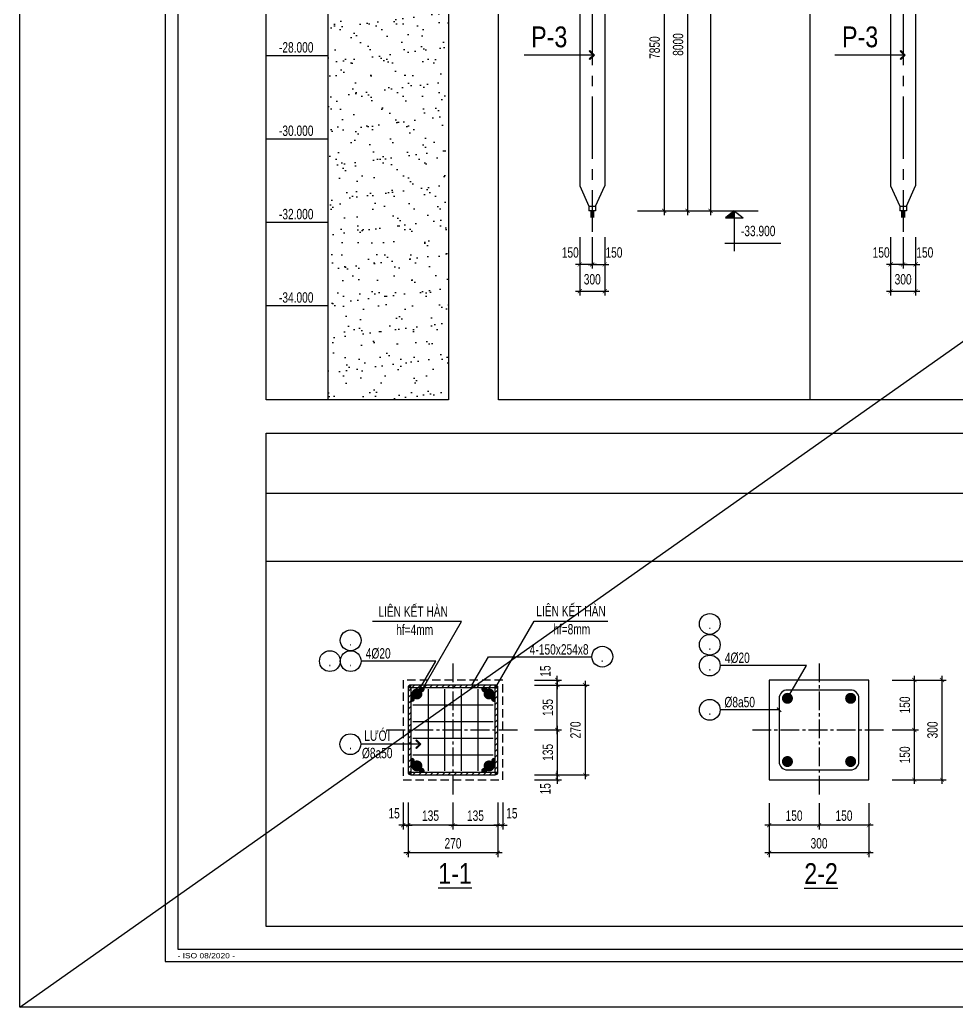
# Model space of a CAD drawing. Extents: x -24357 to 91799, y -17201 to -2351.
# Drawn here: x 24774 to 30408, y -17201 to -11265 of the extents above; entities that cross this region are included whole.
import ezdxf
from ezdxf.enums import TextEntityAlignment as Align

# ---------------------------------------------------------------- set-up
doc = ezdxf.new("R2010")
doc.units = 0
doc.header["$LTSCALE"] = 500
doc.header["$MEASUREMENT"] = 0
doc.header["$PDMODE"] = 3
doc.linetypes.add('CENTER2', pattern=[1.125, 0.75, -0.125, 0.125, -0.125])
doc.linetypes.add('HIDDEN', pattern=[0.375, 0.25, -0.125])
doc.layers.get('0').update_dxf_attribs({"linetype": 'CONTINUOUS'})
doc.layers.get('DEFPOINTS').update_dxf_attribs({"linetype": 'CONTINUOUS'})
for name, color, linetype in [('CDC -TEXT KHUNG', 7, 'CONTINUOUS'), ('CDC-KHUNGTEN', 7, 'CONTINUOUS'), ('CDC.01.AXIS', 160, 'CENTER2'), ('CDC.02.DIM', 1, 'CONTINUOUS'), ('CDC.03.BORDER', 3, 'CONTINUOUS'), ('CDC.04.HIDDEN', 8, 'HIDDEN'), ('CDC.05.STEEL', 4, 'CONTINUOUS'), ('CDC.06.TEXT', 2, 'CONTINUOUS'), ('CDC.10.HATCH', 251, 'CONTINUOUS'), ('CDC.11.NOTE', 8, 'CONTINUOUS')]:
    doc.layers.add(name, color=color, linetype=linetype)
doc.layers.add('KCS_Plotter', color=11, linetype='CONTINUOUS', plot=False)
doc.styles.add('ARIAL', font='arial.ttf', dxfattribs={"width": 0.7})
doc.styles.add('KT CDC', font='arial.ttf', dxfattribs={"width": 0.85, "height": 200})
doc.dimstyles.new('DIM100-25', dxfattribs={"dimscale": 25, "dimtxt": 2.5, "dimasz": 1, "dimexe": 1, "dimexo": 0, "dimgap": 1, "dimtad": 1, "dimdec": 0, "dimlfac": 4, "dimzin": 0, "dimdsep": 46, "dimtxsty": 'ARIAL', "dimblk": 'ARCHTICK', "dimcen": 0, "dimdle": 1, "dimclrd": 1, "dimclre": 1, "dimclrt": 2, "dimadec": 0, "dimazin": 0, "dimtfac": 1, "dimtdec": 0, "dimtix": 1, "dimtmove": 2, "dimatfit": 3, "dimldrblk": 'ARCHTICK', "dimfxl": 1, "dimtolj": 1, "dimtzin": 0, "dimarcsym": 0})
doc.dimstyles.new('DIM100-50', dxfattribs={"dimscale": 25, "dimtxt": 2.5, "dimasz": 1, "dimexe": 1, "dimexo": 0, "dimgap": 1, "dimtad": 1, "dimdec": 0, "dimlfac": 2, "dimzin": 0, "dimdsep": 46, "dimtxsty": 'ARIAL', "dimblk": 'ARCHTICK', "dimblk1": 'ARCHTICK', "dimblk2": 'D', "dimcen": 0, "dimdle": 1, "dimclrd": 1, "dimclre": 1, "dimclrt": 2, "dimadec": 0, "dimazin": 0, "dimtfac": 1, "dimtdec": 0, "dimtix": 1, "dimtmove": 2, "dimatfit": 3, "dimldrblk": 'ARCHTICK', "dimfxl": 1, "dimtolj": 1, "dimtzin": 0, "dimarcsym": 0})
doc.dimstyles.new('DIM25X0.5', dxfattribs={"dimscale": 25, "dimtxt": 2.5, "dimasz": 1, "dimexe": 1, "dimexo": 0, "dimgap": 1, "dimtad": 1, "dimdec": 0, "dimlfac": 0.5, "dimzin": 0, "dimdsep": 46, "dimtxsty": 'ARIAL', "dimblk": 'ARCHTICK', "dimcen": 0, "dimdle": 1, "dimclrd": 1, "dimclre": 1, "dimclrt": 2, "dimadec": 0, "dimazin": 0, "dimtfac": 1, "dimtdec": 0, "dimtix": 1, "dimtmove": 2, "dimatfit": 3, "dimldrblk": 'ARCHTICK', "dimfxl": 1, "dimtolj": 1, "dimtzin": 0, "dimarcsym": 0})
pattern_1 = [(45, (-235298.413, -278947.005), (-17.6776695, 17.6776695), [])]

# ---------------------------------------------------------------- blocks, each defined once
blk = doc.blocks.new('_ArchTick')
at = {"color": 0, "linetype": 'ByBlock', "const_width": 0.15}
blk.add_lwpolyline([(-0.5, -0.5), (0.5, 0.5)], dxfattribs=at)
blk = doc.blocks.new('*D276')
at = {"layer": 'CDC.02.DIM', "color": 1, "lineweight": -2, "transparency": 16777216}
for p, q in [((28925.7, -4389.2), (28925.7, -12439.2)), ((28486, -4414.2), (28950.7, -4414.2)), ((28486, -12414.2), (28950.7, -12414.2))]:
    blk.add_line(p, q, dxfattribs=at)
at = {"layer": 'DEFPOINTS', "color": 0, "transparency": 16777216}
for p in [(28486, -4414.2), (28486, -12414.2), (28925.7, -12414.2)]:
    blk.add_point(p, dxfattribs=at)
at = {"layer": 'CDC.02.DIM', "color": 1, "lineweight": -2, "transparency": 16777216, "xscale": 25, "yscale": 25, "zscale": 25}
for p, rotation in [((28925.7, -4414.2), 90), ((28925.7, -12414.2), 270)]:
    blk.add_blockref('_ArchTick', p, dxfattribs=dict(at, rotation=rotation))
at = {"layer": 'CDC.02.DIM', "color": 2, "transparency": 16777216, "insert": (28868.7, -8414.2), "char_height": 62.5, "attachment_point": 5, "rotation": 90, "style": 'ARIAL'}
blk.add_mtext('\\A1;32000', dxfattribs=at)
blk = doc.blocks.new('*D277')
at = {"layer": 'CDC.02.DIM', "color": 1, "lineweight": -2, "transparency": 16777216}
for p, q in [((28139.4, -12572.8), (28139.4, -12761.1)), ((28214.4, -12572.8), (28214.4, -12761.1)), ((28239.4, -12736.1), (28114.4, -12736.1))]:
    blk.add_line(p, q, dxfattribs=at)
at = {"layer": 'DEFPOINTS', "color": 0, "transparency": 16777216}
for p in [(28139.4, -12572.8), (28214.4, -12572.8), (28139.4, -12736.1)]:
    blk.add_point(p, dxfattribs=at)
at = {"layer": 'CDC.02.DIM', "color": 1, "lineweight": -2, "transparency": 16777216, "xscale": 25, "yscale": 25, "zscale": 25, "rotation": 180}
blk.add_blockref('_ArchTick', (28139.4, -12736.1), dxfattribs=at)
at = {"layer": 'CDC.02.DIM', "color": 1, "lineweight": -2, "transparency": 16777216, "xscale": 25, "yscale": 25, "zscale": 25}
blk.add_blockref('_ArchTick', (28214.4, -12736.1), dxfattribs=at)
at = {"layer": 'CDC.02.DIM', "color": 2, "transparency": 16777216, "insert": (28082.3, -12664.6), "char_height": 62.5, "attachment_point": 5, "style": 'ARIAL'}
blk.add_mtext('\\A1;150', dxfattribs=at)
blk = doc.blocks.new('D')
at = {"layer": 'CDC.02.DIM'}
for p, q in [((-50, -50), (50, 50)), ((-86.75, 0), (86.75, 0))]:
    blk.add_line(p, q, dxfattribs=at)
blk = doc.blocks.new('*D278')
at = {"layer": 'CDC.02.DIM', "color": 1, "lineweight": -2, "transparency": 16777216}
for p, q in [((28214.4, -12572.8), (28214.4, -12761.1)), ((28289.4, -12572.8), (28289.4, -12761.1)), ((28189.4, -12736.1), (28314.4, -12736.1))]:
    blk.add_line(p, q, dxfattribs=at)
at = {"layer": 'DEFPOINTS', "color": 0, "transparency": 16777216}
for p in [(28214.4, -12572.8), (28289.4, -12572.8), (28289.4, -12736.1)]:
    blk.add_point(p, dxfattribs=at)
at = {"layer": 'CDC.02.DIM', "color": 1, "lineweight": -2, "transparency": 16777216, "xscale": 25, "yscale": 25, "zscale": 25, "rotation": 180}
blk.add_blockref('_ArchTick', (28214.4, -12736.1), dxfattribs=at)
at = {"layer": 'CDC.02.DIM', "color": 1, "lineweight": -2, "transparency": 16777216, "xscale": 25, "yscale": 25, "zscale": 25}
blk.add_blockref('_ArchTick', (28289.4, -12736.1), dxfattribs=at)
at = {"layer": 'CDC.02.DIM', "color": 2, "transparency": 16777216, "insert": (28344.8, -12664.6), "char_height": 62.5, "attachment_point": 5, "style": 'ARIAL'}
blk.add_mtext('\\A1;150', dxfattribs=at)
blk = doc.blocks.new('*D293')
at = {"layer": 'CDC.02.DIM', "color": 1, "lineweight": -2, "transparency": 16777216}
for p, q in [((28646.7, -10426.7), (28646.7, -12439.2)), ((28486, -10451.7), (28671.7, -10451.7)), ((28486, -12414.2), (28671.7, -12414.2))]:
    blk.add_line(p, q, dxfattribs=at)
at = {"layer": 'DEFPOINTS', "color": 0, "transparency": 16777216}
for p in [(28486, -10451.7), (28486, -12414.2), (28646.7, -12414.2)]:
    blk.add_point(p, dxfattribs=at)
at = {"layer": 'CDC.02.DIM', "color": 1, "lineweight": -2, "transparency": 16777216, "xscale": 25, "yscale": 25, "zscale": 25}
for p, rotation in [((28646.7, -10451.7), 90), ((28646.7, -12414.2), 270)]:
    blk.add_blockref('_ArchTick', p, dxfattribs=dict(at, rotation=rotation))
at = {"layer": 'CDC.02.DIM', "color": 2, "transparency": 16777216, "insert": (28589.8, -11433), "char_height": 62.5, "attachment_point": 5, "rotation": 90, "style": 'ARIAL'}
blk.add_mtext('\\A1;7850', dxfattribs=at)
blk = doc.blocks.new('*D295')
at = {"layer": 'CDC.02.DIM', "color": 1, "lineweight": -2, "transparency": 16777216}
for p, q in [((28486, -10414.2), (28812.5, -10414.2)), ((28787.5, -10389.2), (28787.5, -12439.2)), ((28486, -12414.2), (28812.5, -12414.2))]:
    blk.add_line(p, q, dxfattribs=at)
at = {"layer": 'DEFPOINTS', "color": 0, "transparency": 16777216}
for p in [(28486, -10414.2), (28486, -12414.2), (28787.5, -12414.2)]:
    blk.add_point(p, dxfattribs=at)
at = {"layer": 'CDC.02.DIM', "color": 1, "lineweight": -2, "transparency": 16777216, "xscale": 25, "yscale": 25, "zscale": 25}
for p, rotation in [((28787.5, -10414.2), 90), ((28787.5, -12414.2), 270)]:
    blk.add_blockref('_ArchTick', p, dxfattribs=dict(at, rotation=rotation))
at = {"layer": 'CDC.02.DIM', "color": 2, "transparency": 16777216, "insert": (28730.6, -11414.2), "char_height": 62.5, "attachment_point": 5, "rotation": 90, "style": 'ARIAL'}
blk.add_mtext('\\A1;8000', dxfattribs=at)
blk = doc.blocks.new('*D303')
at = {"layer": 'CDC.02.DIM', "color": 1, "lineweight": -2, "transparency": 16777216}
for p, q in [((28139.4, -12572.8), (28139.4, -12922.3)), ((28289.4, -12572.8), (28289.4, -12922.3)), ((28114.4, -12897.3), (28314.4, -12897.3))]:
    blk.add_line(p, q, dxfattribs=at)
at = {"layer": 'DEFPOINTS', "color": 0, "transparency": 16777216}
for p in [(28139.4, -12572.8), (28289.4, -12572.8), (28289.4, -12897.3)]:
    blk.add_point(p, dxfattribs=at)
at = {"layer": 'CDC.02.DIM', "color": 1, "lineweight": -2, "transparency": 16777216, "xscale": 25, "yscale": 25, "zscale": 25, "rotation": 180}
blk.add_blockref('_ArchTick', (28139.4, -12897.3), dxfattribs=at)
at = {"layer": 'CDC.02.DIM', "color": 1, "lineweight": -2, "transparency": 16777216, "xscale": 25, "yscale": 25, "zscale": 25}
blk.add_blockref('_ArchTick', (28289.4, -12897.3), dxfattribs=at)
at = {"layer": 'CDC.02.DIM', "color": 2, "transparency": 16777216, "insert": (28214.4, -12825.8), "char_height": 62.5, "attachment_point": 5, "style": 'ARIAL'}
blk.add_mtext('\\A1;300', dxfattribs=at)
blk = doc.blocks.new('*D304')
at = {"layer": 'CDC.02.DIM', "color": 1, "lineweight": -2, "transparency": 16777216}
for p, q in [((30007.7, -12572.8), (30007.7, -12761.1)), ((30082.7, -12572.8), (30082.7, -12761.1)), ((30107.7, -12736.1), (29982.7, -12736.1))]:
    blk.add_line(p, q, dxfattribs=at)
at = {"layer": 'DEFPOINTS', "color": 0, "transparency": 16777216}
for p in [(30007.7, -12572.8), (30082.7, -12572.8), (30007.7, -12736.1)]:
    blk.add_point(p, dxfattribs=at)
at = {"layer": 'CDC.02.DIM', "color": 1, "lineweight": -2, "transparency": 16777216, "xscale": 25, "yscale": 25, "zscale": 25, "rotation": 180}
blk.add_blockref('_ArchTick', (30007.7, -12736.1), dxfattribs=at)
at = {"layer": 'CDC.02.DIM', "color": 1, "lineweight": -2, "transparency": 16777216, "xscale": 25, "yscale": 25, "zscale": 25}
blk.add_blockref('_ArchTick', (30082.7, -12736.1), dxfattribs=at)
at = {"layer": 'CDC.02.DIM', "color": 2, "transparency": 16777216, "insert": (29950.6, -12664.6), "char_height": 62.5, "attachment_point": 5, "style": 'ARIAL'}
blk.add_mtext('\\A1;150', dxfattribs=at)
blk = doc.blocks.new('*D305')
at = {"layer": 'CDC.02.DIM', "color": 1, "lineweight": -2, "transparency": 16777216}
for p, q in [((30082.7, -12572.8), (30082.7, -12761.1)), ((30157.7, -12572.8), (30157.7, -12761.1)), ((30057.7, -12736.1), (30182.7, -12736.1))]:
    blk.add_line(p, q, dxfattribs=at)
at = {"layer": 'DEFPOINTS', "color": 0, "transparency": 16777216}
for p in [(30082.7, -12572.8), (30157.7, -12572.8), (30157.7, -12736.1)]:
    blk.add_point(p, dxfattribs=at)
at = {"layer": 'CDC.02.DIM', "color": 1, "lineweight": -2, "transparency": 16777216, "xscale": 25, "yscale": 25, "zscale": 25, "rotation": 180}
blk.add_blockref('_ArchTick', (30082.7, -12736.1), dxfattribs=at)
at = {"layer": 'CDC.02.DIM', "color": 1, "lineweight": -2, "transparency": 16777216, "xscale": 25, "yscale": 25, "zscale": 25}
blk.add_blockref('_ArchTick', (30157.7, -12736.1), dxfattribs=at)
at = {"layer": 'CDC.02.DIM', "color": 2, "transparency": 16777216, "insert": (30213.1, -12664.6), "char_height": 62.5, "attachment_point": 5, "style": 'ARIAL'}
blk.add_mtext('\\A1;150', dxfattribs=at)
blk = doc.blocks.new('*D306')
at = {"layer": 'CDC.02.DIM', "color": 1, "lineweight": -2, "transparency": 16777216}
for p, q in [((30007.7, -12572.8), (30007.7, -12922.3)), ((30157.7, -12572.8), (30157.7, -12922.3)), ((29982.7, -12897.3), (30182.7, -12897.3))]:
    blk.add_line(p, q, dxfattribs=at)
at = {"layer": 'DEFPOINTS', "color": 0, "transparency": 16777216}
for p in [(30007.7, -12572.8), (30157.7, -12572.8), (30157.7, -12897.3)]:
    blk.add_point(p, dxfattribs=at)
at = {"layer": 'CDC.02.DIM', "color": 1, "lineweight": -2, "transparency": 16777216, "xscale": 25, "yscale": 25, "zscale": 25, "rotation": 180}
blk.add_blockref('_ArchTick', (30007.7, -12897.3), dxfattribs=at)
at = {"layer": 'CDC.02.DIM', "color": 1, "lineweight": -2, "transparency": 16777216, "xscale": 25, "yscale": 25, "zscale": 25}
blk.add_blockref('_ArchTick', (30157.7, -12897.3), dxfattribs=at)
at = {"layer": 'CDC.02.DIM', "color": 2, "transparency": 16777216, "insert": (30082.7, -12825.8), "char_height": 62.5, "attachment_point": 5, "style": 'ARIAL'}
blk.add_mtext('\\A1;300', dxfattribs=at)
blk = doc.blocks.new('KHUNG A1')
at = {"layer": 'CDC-KHUNGTEN'}
blk.add_lwpolyline([(10366.22, 712.17), (10366.22, 1278.17), (9655.22, 1278.17), (9655.22, 712.17)], close=True, dxfattribs=at)
at = {"layer": 'CDC.10.HATCH', "color": 8}
blk.add_lwpolyline([(9652.22, 709.17), (10447.22, 709.17), (10447.22, 1281.17), (9652.22, 1281.17)], close=True, dxfattribs=at)
at = {"layer": 'DEFPOINTS', "color": 1}
blk.add_lwpolyline([(9617.22, 698.17), (9617.22, 1292.17), (10458.22, 1292.17), (10458.22, 698.17), (9617.22, 698.17)], close=True, dxfattribs=at)
at = {"layer": 'CDC -TEXT KHUNG', "color": 6, "style": 'KT CDC', "width": 1.15}
blk.add_text('- ISO 08/2020 -', height=1.2569, dxfattribs=at).set_placement((9655.16, 709.94))
blk = doc.blocks.new('*D489')
at = {"layer": 'CDC.02.DIM', "color": 1, "lineweight": -2, "transparency": 16777216}
for p, q in [((27107.4, -15969.9), (27107.4, -16132.1)), ((27377.4, -15969.9), (27377.4, -16132.1)), ((27402.4, -16107.1), (27082.4, -16107.1))]:
    blk.add_line(p, q, dxfattribs=at)
at = {"layer": 'DEFPOINTS', "color": 0, "transparency": 16777216}
for p in [(27107.4, -15969.9), (27377.4, -15969.9), (27107.4, -16107.1)]:
    blk.add_point(p, dxfattribs=at)
at = {"layer": 'CDC.02.DIM', "color": 1, "lineweight": -2, "transparency": 16777216, "xscale": 25, "yscale": 25, "zscale": 25, "rotation": 180}
blk.add_blockref('_ArchTick', (27107.4, -16107.1), dxfattribs=at)
at = {"layer": 'CDC.02.DIM', "color": 1, "lineweight": -2, "transparency": 16777216, "xscale": 25, "yscale": 25, "zscale": 25}
blk.add_blockref('_ArchTick', (27377.4, -16107.1), dxfattribs=at)
at = {"layer": 'CDC.02.DIM', "color": 2, "transparency": 16777216, "insert": (27242.4, -16050.1), "char_height": 62.5, "attachment_point": 5, "style": 'ARIAL'}
blk.add_mtext('\\A1;135', dxfattribs=at)
blk = doc.blocks.new('*D490')
at = {"layer": 'CDC.02.DIM', "color": 1, "lineweight": -2, "transparency": 16777216}
for p, q in [((27107.4, -15969.9), (27107.4, -16298.3)), ((27647.4, -15969.9), (27647.4, -16298.3)), ((27672.4, -16273.3), (27082.4, -16273.3))]:
    blk.add_line(p, q, dxfattribs=at)
at = {"layer": 'DEFPOINTS', "color": 0, "transparency": 16777216}
for p in [(27107.4, -15969.9), (27647.4, -15969.9), (27107.4, -16273.3)]:
    blk.add_point(p, dxfattribs=at)
at = {"layer": 'CDC.02.DIM', "color": 1, "lineweight": -2, "transparency": 16777216, "xscale": 25, "yscale": 25, "zscale": 25, "rotation": 180}
blk.add_blockref('_ArchTick', (27107.4, -16273.3), dxfattribs=at)
at = {"layer": 'CDC.02.DIM', "color": 1, "lineweight": -2, "transparency": 16777216, "xscale": 25, "yscale": 25, "zscale": 25}
blk.add_blockref('_ArchTick', (27647.4, -16273.3), dxfattribs=at)
at = {"layer": 'CDC.02.DIM', "color": 2, "transparency": 16777216, "insert": (27377.4, -16216.4), "char_height": 62.5, "attachment_point": 5, "style": 'ARIAL'}
blk.add_mtext('\\A1;270', dxfattribs=at)
blk = doc.blocks.new('*D491')
at = {"layer": 'CDC.02.DIM', "color": 1, "lineweight": -2, "transparency": 16777216}
for p, q in [((27077.4, -15969.9), (27077.4, -16132.1)), ((27107.4, -15969.9), (27107.4, -16132.1)), ((27077.4, -16107.1), (27052.4, -16107.1)), ((27077.4, -16107.1), (27107.4, -16107.1)), ((27107.4, -16107.1), (27132.4, -16107.1))]:
    blk.add_line(p, q, dxfattribs=at)
at = {"layer": 'DEFPOINTS', "color": 0, "transparency": 16777216}
for p in [(27077.4, -15969.9), (27107.4, -15969.9), (27107.4, -16107.1)]:
    blk.add_point(p, dxfattribs=at)
at = {"layer": 'CDC.02.DIM', "color": 1, "lineweight": -2, "transparency": 16777216, "xscale": 25, "yscale": 25, "zscale": 25}
blk.add_blockref('_ArchTick', (27077.4, -16107.1), dxfattribs=at)
at = {"layer": 'CDC.02.DIM', "color": 1, "lineweight": -2, "transparency": 16777216, "xscale": 25, "yscale": 25, "zscale": 25, "rotation": 180}
blk.add_blockref('_ArchTick', (27107.4, -16107.1), dxfattribs=at)
at = {"layer": 'CDC.02.DIM', "color": 2, "transparency": 16777216, "insert": (27023.5, -16035.6), "char_height": 62.5, "attachment_point": 5, "style": 'ARIAL'}
blk.add_mtext('\\A1;15', dxfattribs=at)
blk = doc.blocks.new('*D492')
at = {"layer": 'CDC.02.DIM', "color": 1, "lineweight": -2, "transparency": 16777216}
for p, q in [((27377.4, -15969.9), (27377.4, -16132.1)), ((27647.4, -15969.9), (27647.4, -16132.1)), ((27352.4, -16107.1), (27672.4, -16107.1))]:
    blk.add_line(p, q, dxfattribs=at)
at = {"layer": 'DEFPOINTS', "color": 0, "transparency": 16777216}
for p in [(27377.4, -15969.9), (27647.4, -15969.9), (27647.4, -16107.1)]:
    blk.add_point(p, dxfattribs=at)
at = {"layer": 'CDC.02.DIM', "color": 1, "lineweight": -2, "transparency": 16777216, "xscale": 25, "yscale": 25, "zscale": 25, "rotation": 180}
blk.add_blockref('_ArchTick', (27377.4, -16107.1), dxfattribs=at)
at = {"layer": 'CDC.02.DIM', "color": 1, "lineweight": -2, "transparency": 16777216, "xscale": 25, "yscale": 25, "zscale": 25}
blk.add_blockref('_ArchTick', (27647.4, -16107.1), dxfattribs=at)
at = {"layer": 'CDC.02.DIM', "color": 2, "transparency": 16777216, "insert": (27512.4, -16050.1), "char_height": 62.5, "attachment_point": 5, "style": 'ARIAL'}
blk.add_mtext('\\A1;135', dxfattribs=at)
blk = doc.blocks.new('*D493')
at = {"layer": 'CDC.02.DIM', "color": 1, "lineweight": -2, "transparency": 16777216}
for p, q in [((27647.4, -15969.9), (27647.4, -16132.1)), ((27677.4, -15969.9), (27677.4, -16132.1)), ((27647.4, -16107.1), (27622.4, -16107.1)), ((27677.4, -16107.1), (27647.4, -16107.1)), ((27677.4, -16107.1), (27702.4, -16107.1))]:
    blk.add_line(p, q, dxfattribs=at)
at = {"layer": 'DEFPOINTS', "color": 0, "transparency": 16777216}
for p in [(27647.4, -15969.9), (27677.4, -15969.9), (27647.4, -16107.1)]:
    blk.add_point(p, dxfattribs=at)
at = {"layer": 'CDC.02.DIM', "color": 1, "lineweight": -2, "transparency": 16777216, "xscale": 25, "yscale": 25, "zscale": 25}
blk.add_blockref('_ArchTick', (27647.4, -16107.1), dxfattribs=at)
at = {"layer": 'CDC.02.DIM', "color": 1, "lineweight": -2, "transparency": 16777216, "xscale": 25, "yscale": 25, "zscale": 25, "rotation": 180}
blk.add_blockref('_ArchTick', (27677.4, -16107.1), dxfattribs=at)
at = {"layer": 'CDC.02.DIM', "color": 2, "transparency": 16777216, "insert": (27731.2, -16035.6), "char_height": 62.5, "attachment_point": 5, "style": 'ARIAL'}
blk.add_mtext('\\A1;15', dxfattribs=at)
blk = doc.blocks.new('*D494')
at = {"layer": 'CDC.02.DIM', "color": 1, "lineweight": -2, "transparency": 16777216}
for p, q in [((27867.4, -15534.4), (28029.5, -15534.4)), ((28004.5, -15509.4), (28004.5, -15829.4)), ((27867.4, -15804.4), (28029.5, -15804.4))]:
    blk.add_line(p, q, dxfattribs=at)
at = {"layer": 'DEFPOINTS', "color": 0, "transparency": 16777216}
for p in [(27867.4, -15534.4), (27867.4, -15804.4), (28004.5, -15804.4)]:
    blk.add_point(p, dxfattribs=at)
at = {"layer": 'CDC.02.DIM', "color": 1, "lineweight": -2, "transparency": 16777216, "xscale": 25, "yscale": 25, "zscale": 25}
for p, rotation in [((28004.5, -15534.4), 90), ((28004.5, -15804.4), 270)]:
    blk.add_blockref('_ArchTick', p, dxfattribs=dict(at, rotation=rotation))
at = {"layer": 'CDC.02.DIM', "color": 2, "transparency": 16777216, "insert": (27947.6, -15669.4), "char_height": 62.5, "attachment_point": 5, "rotation": 90, "style": 'ARIAL'}
blk.add_mtext('\\A1;135', dxfattribs=at)
blk = doc.blocks.new('*D495')
at = {"layer": 'CDC.02.DIM', "color": 1, "lineweight": -2, "transparency": 16777216}
for p, q in [((28170.8, -15239.4), (28170.8, -15829.4)), ((27867.4, -15264.4), (28195.8, -15264.4)), ((27867.4, -15804.4), (28195.8, -15804.4))]:
    blk.add_line(p, q, dxfattribs=at)
at = {"layer": 'DEFPOINTS', "color": 0, "transparency": 16777216}
for p in [(27867.4, -15264.4), (27867.4, -15804.4), (28170.8, -15804.4)]:
    blk.add_point(p, dxfattribs=at)
at = {"layer": 'CDC.02.DIM', "color": 1, "lineweight": -2, "transparency": 16777216, "xscale": 25, "yscale": 25, "zscale": 25}
for p, rotation in [((28170.8, -15264.4), 90), ((28170.8, -15804.4), 270)]:
    blk.add_blockref('_ArchTick', p, dxfattribs=dict(at, rotation=rotation))
at = {"layer": 'CDC.02.DIM', "color": 2, "transparency": 16777216, "insert": (28113.9, -15534.4), "char_height": 62.5, "attachment_point": 5, "rotation": 90, "style": 'ARIAL'}
blk.add_mtext('\\A1;270', dxfattribs=at)
blk = doc.blocks.new('*D496')
at = {"layer": 'CDC.02.DIM', "color": 1, "lineweight": -2, "transparency": 16777216}
for p, q in [((28004.5, -15804.4), (28004.5, -15779.4)), ((27867.4, -15804.4), (28029.5, -15804.4)), ((27867.4, -15834.4), (28029.5, -15834.4)), ((28004.5, -15834.4), (28004.5, -15804.4)), ((28004.5, -15834.4), (28004.5, -15859.4))]:
    blk.add_line(p, q, dxfattribs=at)
at = {"layer": 'DEFPOINTS', "color": 0, "transparency": 16777216}
for p in [(27867.4, -15804.4), (27867.4, -15834.4), (28004.5, -15804.4)]:
    blk.add_point(p, dxfattribs=at)
at = {"layer": 'CDC.02.DIM', "color": 1, "lineweight": -2, "transparency": 16777216, "xscale": 25, "yscale": 25, "zscale": 25}
for p, rotation in [((28004.5, -15804.4), 270), ((28004.5, -15834.4), 90)]:
    blk.add_blockref('_ArchTick', p, dxfattribs=dict(at, rotation=rotation))
at = {"layer": 'CDC.02.DIM', "color": 2, "transparency": 16777216, "insert": (27933, -15888.3), "char_height": 62.5, "attachment_point": 5, "rotation": 90, "style": 'ARIAL'}
blk.add_mtext('\\A1;15', dxfattribs=at)
blk = doc.blocks.new('*D497')
at = {"layer": 'CDC.02.DIM', "color": 1, "lineweight": -2, "transparency": 16777216}
for p, q in [((28004.5, -15559.4), (28004.5, -15239.4)), ((27867.4, -15264.4), (28029.5, -15264.4)), ((27867.4, -15534.4), (28029.5, -15534.4))]:
    blk.add_line(p, q, dxfattribs=at)
at = {"layer": 'DEFPOINTS', "color": 0, "transparency": 16777216}
for p in [(27867.4, -15264.4), (28004.5, -15264.4), (27867.4, -15534.4)]:
    blk.add_point(p, dxfattribs=at)
at = {"layer": 'CDC.02.DIM', "color": 1, "lineweight": -2, "transparency": 16777216, "xscale": 25, "yscale": 25, "zscale": 25}
for p, rotation in [((28004.5, -15264.4), 90), ((28004.5, -15534.4), 270)]:
    blk.add_blockref('_ArchTick', p, dxfattribs=dict(at, rotation=rotation))
at = {"layer": 'CDC.02.DIM', "color": 2, "transparency": 16777216, "insert": (27947.6, -15399.4), "char_height": 62.5, "attachment_point": 5, "rotation": 90, "style": 'ARIAL'}
blk.add_mtext('\\A1;135', dxfattribs=at)
blk = doc.blocks.new('*D498')
at = {"layer": 'CDC.02.DIM', "color": 1, "lineweight": -2, "transparency": 16777216}
for p, q in [((27867.4, -15234.4), (28029.5, -15234.4)), ((28004.5, -15234.4), (28004.5, -15209.4)), ((28004.5, -15234.4), (28004.5, -15264.4)), ((27867.4, -15264.4), (28029.5, -15264.4)), ((28004.5, -15264.4), (28004.5, -15289.4))]:
    blk.add_line(p, q, dxfattribs=at)
at = {"layer": 'DEFPOINTS', "color": 0, "transparency": 16777216}
for p in [(27867.4, -15234.4), (27867.4, -15264.4), (28004.5, -15264.4)]:
    blk.add_point(p, dxfattribs=at)
at = {"layer": 'CDC.02.DIM', "color": 1, "lineweight": -2, "transparency": 16777216, "xscale": 25, "yscale": 25, "zscale": 25}
for p, rotation in [((28004.5, -15234.4), 270), ((28004.5, -15264.4), 90)]:
    blk.add_blockref('_ArchTick', p, dxfattribs=dict(at, rotation=rotation))
at = {"layer": 'CDC.02.DIM', "color": 2, "transparency": 16777216, "insert": (27933, -15180.6), "char_height": 62.5, "attachment_point": 5, "rotation": 90, "style": 'ARIAL'}
blk.add_mtext('\\A1;15', dxfattribs=at)
blk = doc.blocks.new('*D499')
at = {"layer": 'CDC.02.DIM', "color": 1, "lineweight": -2, "transparency": 16777216}
for p, q in [((29577.4, -15974.4), (29577.4, -16132.1)), ((29877.4, -15974.4), (29877.4, -16132.1)), ((29902.4, -16107.1), (29552.4, -16107.1))]:
    blk.add_line(p, q, dxfattribs=at)
at = {"layer": 'DEFPOINTS', "color": 0, "transparency": 16777216}
for p in [(29577.4, -15974.4), (29877.4, -15974.4), (29577.4, -16107.1)]:
    blk.add_point(p, dxfattribs=at)
at = {"layer": 'CDC.02.DIM', "color": 1, "lineweight": -2, "transparency": 16777216, "xscale": 25, "yscale": 25, "zscale": 25, "rotation": 180}
blk.add_blockref('_ArchTick', (29577.4, -16107.1), dxfattribs=at)
at = {"layer": 'CDC.02.DIM', "color": 1, "lineweight": -2, "transparency": 16777216, "xscale": 25, "yscale": 25, "zscale": 25}
blk.add_blockref('_ArchTick', (29877.4, -16107.1), dxfattribs=at)
at = {"layer": 'CDC.02.DIM', "color": 2, "transparency": 16777216, "insert": (29727.4, -16050.2), "char_height": 62.5, "attachment_point": 5, "style": 'ARIAL'}
blk.add_mtext('\\A1;150', dxfattribs=at)
blk = doc.blocks.new('*D500')
at = {"layer": 'CDC.02.DIM', "color": 1, "lineweight": -2, "transparency": 16777216}
for p, q in [((29277.4, -15974.4), (29277.4, -16132.1)), ((29577.4, -15974.4), (29577.4, -16132.1)), ((29602.4, -16107.1), (29252.4, -16107.1))]:
    blk.add_line(p, q, dxfattribs=at)
at = {"layer": 'DEFPOINTS', "color": 0, "transparency": 16777216}
for p in [(29277.4, -15974.4), (29577.4, -15974.4), (29277.4, -16107.1)]:
    blk.add_point(p, dxfattribs=at)
at = {"layer": 'CDC.02.DIM', "color": 1, "lineweight": -2, "transparency": 16777216, "xscale": 25, "yscale": 25, "zscale": 25, "rotation": 180}
blk.add_blockref('_ArchTick', (29277.4, -16107.1), dxfattribs=at)
at = {"layer": 'CDC.02.DIM', "color": 1, "lineweight": -2, "transparency": 16777216, "xscale": 25, "yscale": 25, "zscale": 25}
blk.add_blockref('_ArchTick', (29577.4, -16107.1), dxfattribs=at)
at = {"layer": 'CDC.02.DIM', "color": 2, "transparency": 16777216, "insert": (29427.4, -16050.2), "char_height": 62.5, "attachment_point": 5, "style": 'ARIAL'}
blk.add_mtext('\\A1;150', dxfattribs=at)
blk = doc.blocks.new('*D501')
at = {"layer": 'CDC.02.DIM', "color": 1, "lineweight": -2, "transparency": 16777216}
for p, q in [((29277.4, -15974.4), (29277.4, -16298.3)), ((29877.4, -15974.4), (29877.4, -16298.3)), ((29902.4, -16273.3), (29252.4, -16273.3))]:
    blk.add_line(p, q, dxfattribs=at)
at = {"layer": 'DEFPOINTS', "color": 0, "transparency": 16777216}
for p in [(29277.4, -15974.4), (29877.4, -15974.4), (29277.4, -16273.3)]:
    blk.add_point(p, dxfattribs=at)
at = {"layer": 'CDC.02.DIM', "color": 1, "lineweight": -2, "transparency": 16777216, "xscale": 25, "yscale": 25, "zscale": 25, "rotation": 180}
blk.add_blockref('_ArchTick', (29277.4, -16273.3), dxfattribs=at)
at = {"layer": 'CDC.02.DIM', "color": 1, "lineweight": -2, "transparency": 16777216, "xscale": 25, "yscale": 25, "zscale": 25}
blk.add_blockref('_ArchTick', (29877.4, -16273.3), dxfattribs=at)
at = {"layer": 'CDC.02.DIM', "color": 2, "transparency": 16777216, "insert": (29577.4, -16216.4), "char_height": 62.5, "attachment_point": 5, "style": 'ARIAL'}
blk.add_mtext('\\A1;300', dxfattribs=at)
blk = doc.blocks.new('*D502')
at = {"layer": 'CDC.02.DIM', "color": 1, "lineweight": -2, "transparency": 16777216}
for p, q in [((30017.4, -15234.4), (30175, -15234.4)), ((30150, -15209.4), (30150, -15559.4)), ((30017.4, -15534.4), (30175, -15534.4))]:
    blk.add_line(p, q, dxfattribs=at)
at = {"layer": 'DEFPOINTS', "color": 0, "transparency": 16777216}
for p in [(30017.4, -15234.4), (30017.4, -15534.4), (30150, -15534.4)]:
    blk.add_point(p, dxfattribs=at)
at = {"layer": 'CDC.02.DIM', "color": 1, "lineweight": -2, "transparency": 16777216, "xscale": 25, "yscale": 25, "zscale": 25}
for p, rotation in [((30150, -15234.4), 90), ((30150, -15534.4), 270)]:
    blk.add_blockref('_ArchTick', p, dxfattribs=dict(at, rotation=rotation))
at = {"layer": 'CDC.02.DIM', "color": 2, "transparency": 16777216, "insert": (30093.1, -15384.4), "char_height": 62.5, "attachment_point": 5, "rotation": 90, "style": 'ARIAL'}
blk.add_mtext('\\A1;150', dxfattribs=at)
blk = doc.blocks.new('*D503')
at = {"layer": 'CDC.02.DIM', "color": 1, "lineweight": -2, "transparency": 16777216}
for p, q in [((30017.4, -15534.4), (30175, -15534.4)), ((30150, -15509.4), (30150, -15859.4)), ((30017.4, -15834.4), (30175, -15834.4))]:
    blk.add_line(p, q, dxfattribs=at)
at = {"layer": 'DEFPOINTS', "color": 0, "transparency": 16777216}
for p in [(30017.4, -15534.4), (30017.4, -15834.4), (30150, -15834.4)]:
    blk.add_point(p, dxfattribs=at)
at = {"layer": 'CDC.02.DIM', "color": 1, "lineweight": -2, "transparency": 16777216, "xscale": 25, "yscale": 25, "zscale": 25}
for p, rotation in [((30150, -15534.4), 90), ((30150, -15834.4), 270)]:
    blk.add_blockref('_ArchTick', p, dxfattribs=dict(at, rotation=rotation))
at = {"layer": 'CDC.02.DIM', "color": 2, "transparency": 16777216, "insert": (30093.1, -15684.4), "char_height": 62.5, "attachment_point": 5, "rotation": 90, "style": 'ARIAL'}
blk.add_mtext('\\A1;150', dxfattribs=at)
blk = doc.blocks.new('*D504')
at = {"layer": 'CDC.02.DIM', "color": 1, "lineweight": -2, "transparency": 16777216}
for p, q in [((30017.4, -15234.4), (30341.3, -15234.4)), ((30316.3, -15209.4), (30316.3, -15859.4)), ((30017.4, -15834.4), (30341.3, -15834.4))]:
    blk.add_line(p, q, dxfattribs=at)
at = {"layer": 'DEFPOINTS', "color": 0, "transparency": 16777216}
for p in [(30017.4, -15234.4), (30017.4, -15834.4), (30316.3, -15834.4)]:
    blk.add_point(p, dxfattribs=at)
at = {"layer": 'CDC.02.DIM', "color": 1, "lineweight": -2, "transparency": 16777216, "xscale": 25, "yscale": 25, "zscale": 25}
for p, rotation in [((30316.3, -15234.4), 90), ((30316.3, -15834.4), 270)]:
    blk.add_blockref('_ArchTick', p, dxfattribs=dict(at, rotation=rotation))
at = {"layer": 'CDC.02.DIM', "color": 2, "transparency": 16777216, "insert": (30259.4, -15534.4), "char_height": 62.5, "attachment_point": 5, "rotation": 90, "style": 'ARIAL'}
blk.add_mtext('\\A1;300', dxfattribs=at)

msp = doc.modelspace()

# ---------------------------------------------------------------- hatches: boundary and pattern name
at = {"layer": 'CDC.05.STEEL'}
for points in [[(27123.38, -15264.42, 0.4142136), (27107.38, -15280.42), (27123.38, -15280.42)], [(27202.84, -15280.42), (27178.53, -15280.42, 1.7746674)], [(27552.26, -15280.42), (27576.57, -15280.42, -1.7746674)], [(27631.38, -15264.42, -0.4142136), (27647.38, -15280.42), (27631.38, -15280.42)], [(27123.38, -15359.87), (27123.38, -15335.57, -1.7746674)], [(27631.38, -15359.87), (27631.38, -15335.57, 1.7746674)], [(27123.38, -15708.97), (27123.38, -15733.27, 1.7746674)], [(27631.38, -15708.97), (27631.38, -15733.27, -1.7746674)], [(27123.38, -15804.42, -0.4142136), (27107.38, -15788.42), (27123.38, -15788.42)], [(27202.84, -15788.42), (27178.53, -15788.42, -1.7746674)], [(27551.93, -15788.42), (27576.24, -15788.42, 1.7746674)], [(27631.38, -15804.42, 0.4142136), (27647.38, -15788.42), (27631.38, -15788.42)]]:
    msp.add_hatch(color=256, dxfattribs=at).paths.add_polyline_path(points)
at = {"layer": 'CDC.10.HATCH'}
h = msp.add_hatch(dxfattribs=at)
h.set_pattern_fill('AR-SAND', color=256, scale=80, style=0)
h.set_pattern_definition([(37.5, (-56044.4, -142544.5), (-5.03947, 154.1459), [0, -121.6, 0, -136, 0, -130]), (7.5, (-56044.4, -142544.5), (141.58214, 225.77169), [0, -65.6, 0, -109.6, 0, -42]), (327.5, (-56142.8, -142544.5), (249.13135, 0.45272), [0, -40, 0, -144, 0, -188]), (317.5, (-56142.8, -142544.5), (240.49013, 70.21405), [0, -20, 0, -94.4, 0, -108])])
h.paths.add_polyline_path([(26624.69, -13550.39), (27351.16, -13550.39), (27351.16, -9976.74), (26624.69, -9976.74)])
h.paths.add_polyline_path([(26955.3, -10383.88), (27020.55, -10383.88), (27020.55, -10290.13), (26955.3, -10290.13)], flags=24)
h.paths.add_polyline_path([(26782.53, -10661.25), (27145.77, -10661.25), (27145.77, -10523.06), (26782.53, -10523.06)], flags=24)
h.paths.add_polyline_path([(26732.53, -10541.25), (27192.85, -10541.25), (27192.85, -10403.06), (26732.53, -10403.06)], flags=24)
h = msp.add_hatch(dxfattribs=at)
h.set_pattern_fill('ANSI31', color=256, scale=200, style=0)
h.set_pattern_definition(pattern_1)
h.paths.add_polyline_path([(27123.38, -15280.42), (27107.38, -15280.42), (27107.38, -15534.42), (27123.38, -15534.42)])
h.paths.add_polyline_path([(27123.38, -15534.42), (27107.38, -15534.42), (27107.38, -15734.42), (27107.38, -15788.42), (27123.38, -15788.42)])
h = msp.add_hatch(dxfattribs=at)
h.set_pattern_fill('ANSI31', color=256, scale=200, style=0)
h.set_pattern_definition(pattern_1)
h.paths.add_polyline_path([(27377.38, -15264.42), (27177.38, -15264.42), (27123.38, -15264.42), (27123.38, -15280.42), (27377.38, -15280.42)])
h.paths.add_polyline_path([(27631.38, -15264.42), (27377.38, -15264.42), (27377.38, -15280.42), (27631.38, -15280.42)])
h = msp.add_hatch(dxfattribs=at)
h.set_pattern_fill('ANSI31', color=256, scale=200, style=0)
h.set_pattern_definition(pattern_1)
h.paths.add_polyline_path([(27647.38, -15334.42), (27647.38, -15280.42), (27631.38, -15280.42), (27631.38, -15534.42), (27647.38, -15534.42)])
h.paths.add_polyline_path([(27647.38, -15534.42), (27631.38, -15534.42), (27631.38, -15788.42), (27647.38, -15788.42)])
h = msp.add_hatch(dxfattribs=at)
h.set_pattern_fill('ANSI31', color=256, scale=200, style=0)
h.set_pattern_definition(pattern_1)
h.paths.add_polyline_path([(27377.38, -15788.42), (27123.38, -15788.42), (27123.38, -15804.42), (27377.38, -15804.42)])
h.paths.add_polyline_path([(27631.38, -15788.42), (27377.38, -15788.42), (27377.38, -15804.42), (27577.38, -15804.42), (27631.38, -15804.42)])

# ---------------------------------------------------------------- linework, layer by layer
at = {"layer": 'CDC.01.AXIS'}
for p, q in [((28214.41, -4414.24), (28214.41, -12540.15)), ((30082.71, -4414.24), (30082.71, -12540.15))]:
    msp.add_line(p, q, dxfattribs=at)
at = {"layer": 'CDC.01.AXIS', "ltscale": 0.3}
for p, q in [((27377.38, -15134.42), (27377.38, -15934.42)), ((29577.38, -15134.42), (29577.38, -15934.42)), ((26977.38, -15534.42), (27777.38, -15534.42)), ((29177.38, -15534.42), (29977.38, -15534.42))]:
    msp.add_line(p, q, dxfattribs=at)
at = {"layer": 'CDC.02.DIM'}
for centre, start, end in [((27190.68, -15287.78), 148.801289, 31.198711), ((27564.41, -15287.78), 148.801289, 31.198711), ((27130.74, -15347.72), 238.801289, 121.198711), ((27624.02, -15347.72), 58.801289, 301.198711), ((27130.74, -15721.12), 238.801289, 121.198711), ((27624.02, -15721.12), 58.801289, 301.198711), ((27190.68, -15781.06), 328.801289, 211.198711), ((27564.08, -15781.06), 328.801289, 211.198711)]:
    msp.add_arc(centre, 14.21, start, end, dxfattribs=at)
at = {"layer": 'CDC.03.BORDER'}
for p, q in [((26624.69, -3138.9), (26624.69, -13550.39)), ((29521.8, -3598.9), (29521.8, -13550.39)), ((28139.41, -10451.74), (28139.41, -12264.24)), ((28289.41, -10451.74), (28289.41, -12264.24)), ((30007.71, -10451.74), (30007.71, -12264.24)), ((30157.71, -10451.74), (30157.71, -12264.24)), ((26253.64, -11480.15), (26624.69, -11480.15)), ((26253.64, -11981.29), (26624.69, -11981.29)), ((28139.41, -12264.24), (28194.41, -12385.69)), ((28234.41, -12385.69), (28289.41, -12264.24)), ((30007.71, -12264.24), (30062.71, -12385.69)), ((30102.71, -12385.69), (30157.71, -12264.24)), ((28194.41, -12385.69), (28194.41, -12414.24)), ((28194.41, -12385.69), (28234.41, -12385.69)), ((28234.41, -12385.69), (28234.41, -12414.24)), ((30062.71, -12385.69), (30062.71, -12414.24)), ((30062.71, -12385.69), (30102.71, -12385.69)), ((30102.71, -12385.69), (30102.71, -12414.24)), ((28234.41, -12414.24), (28194.41, -12414.24)), ((30102.71, -12414.24), (30062.71, -12414.24)), ((26253.64, -12482.43), (26624.69, -12482.43)), ((26253.64, -12983.56), (26624.69, -12983.56)), ((27351.16, -13550.39), (26253.64, -13550.39)), ((26253.64, -14110.39), (37611.14, -14110.39)), ((26253.64, -14520.39), (37611.14, -14520.39))]:
    msp.add_line(p, q, dxfattribs=at)
for points in [[(26253.64, -3138.9), (27351.16, -3138.9), (27351.16, -13550.39), (26253.64, -13550.39)], [(27651.16, -3138.9), (31592.45, -3138.9), (31592.45, -13550.39), (27651.16, -13550.39)], [(29277.38, -15834.42), (29877.38, -15834.42), (29877.38, -15234.42), (29277.38, -15234.42)]]:
    msp.add_lwpolyline(points, close=True, dxfattribs=at)
for points in [[(28214.41, -12414.24, 25, 25, 0), (28214.41, -12455.07, 50, 50, 0)], [(30082.71, -12414.24, 25, 25, 0), (30082.71, -12455.07, 50, 50, 0)]]:
    msp.add_lwpolyline(points, format="xyseb", dxfattribs=at)
msp.add_lwpolyline([(37611.14, -16715.75), (26253.64, -16715.75), (26253.64, -13750.39), (37611.14, -13750.39)], dxfattribs=at)
at = {"layer": 'CDC.04.HIDDEN', "ltscale": 0.4}
msp.add_lwpolyline([(27077.38, -15834.42), (27677.38, -15834.42), (27677.38, -15234.42), (27077.38, -15234.42)], close=True, dxfattribs=at)
at = {"layer": 'CDC.05.STEEL', "ltscale": 0.4}
for p, q in [((27123.38, -15280.42), (27107.38, -15280.42)), ((27123.38, -15280.42), (27123.38, -15264.42)), ((27631.38, -15280.42), (27631.38, -15264.42)), ((27631.38, -15280.42), (27647.38, -15280.42)), ((27123.38, -15788.42), (27107.38, -15788.42)), ((27123.38, -15788.42), (27123.38, -15804.42)), ((27631.38, -15788.42), (27631.38, -15804.42)), ((27631.38, -15788.42), (27647.38, -15788.42))]:
    msp.add_line(p, q, dxfattribs=at)
at = {"layer": 'CDC.05.STEEL'}
for p, q in [((27227.38, -15290.09), (27227.38, -15780.17)), ((27327.38, -15290.09), (27327.38, -15780.17)), ((27427.38, -15290.09), (27427.38, -15780.17)), ((27527.38, -15290.09), (27527.38, -15780.17)), ((27136.68, -15384.42), (27618.42, -15384.42)), ((27136.68, -15484.42), (27618.42, -15484.42)), ((27136.68, -15584.42), (27618.42, -15584.42)), ((27136.68, -15684.42), (27618.42, -15684.42))]:
    msp.add_line(p, q, dxfattribs=at)
at = {"layer": 'CDC.05.STEEL', "ltscale": 0.4}
for points in [[(27107.38, -15280.42), (27107.38, -15788.42)], [(27631.38, -15264.42), (27123.38, -15264.42)], [(27647.38, -15788.42), (27647.38, -15280.42)], [(27123.38, -15804.42), (27631.38, -15804.42)]]:
    msp.add_lwpolyline(points, dxfattribs=at)
msp.add_lwpolyline([(27123.38, -15788.42), (27631.38, -15788.42), (27631.38, -15280.42), (27123.38, -15280.42)], close=True, dxfattribs=at)
at = {"layer": 'CDC.05.STEEL', "const_width": 33.08}
for points in [[(27172.39, -15306.28, 1), (27149, -15329.67, 1)], [(27582.38, -15306.28, -1), (27605.76, -15329.67, -1)], [(29399.08, -15332.73, 1), (29375.69, -15356.11, 1)], [(29755.69, -15332.73, -1), (29779.08, -15356.11, -1)], [(27172.39, -15762.55, -1), (27149, -15739.17, -1)], [(27582.38, -15762.55, 1), (27605.76, -15739.17, 1)], [(29399.08, -15736.11, -1), (29375.69, -15712.73, -1)], [(29755.69, -15736.11, 1), (29779.08, -15712.73, 1)]]:
    msp.add_lwpolyline(points, format="xyb", close=True, dxfattribs=at)
at = {"layer": 'CDC.05.STEEL'}
msp.add_lwpolyline([(29387.38, -15774.42), (29767.38, -15774.42, 0.4142136), (29817.38, -15724.42), (29817.38, -15344.42, 0.4142136), (29767.38, -15294.42), (29387.38, -15294.42, 0.4142136), (29337.38, -15344.42), (29337.38, -15724.42, 0.4142136)], format="xyb", close=True, dxfattribs=at)
at = {"layer": 'CDC.05.STEEL', "ltscale": 0.4}
for centre, start, end in [((27123.38, -15280.42), 90, 180), ((27631.38, -15280.42), 0, 90), ((27123.38, -15788.42), 180, 270), ((27631.38, -15788.42), 270, 0)]:
    msp.add_arc(centre, 16, start, end, dxfattribs=at)
at = {"layer": 'CDC.11.NOTE'}
for p, q in [((28925.66, -12414.24), (29210.91, -12414.24)), ((29068.28, -12414.24), (29014.28, -12455.63)), ((29014.28, -12455.63), (29122.28, -12455.63)), ((29068.28, -12414.24), (29068.28, -12656.77)), ((29068.28, -12414.24), (29122.28, -12455.63)), ((29011.99, -12607.95), (29347.66, -12607.95)), ((29337.38, -15413.62), (28983.32, -15413.62))]:
    msp.add_line(p, q, dxfattribs=at)
for points in [[(28226.91, -11477.3), (28200.18, -11450.57), (28195.73, -11455.03), (28220.61, -11477.3), (28195.73, -11499.58), (28200.18, -11504.03), (28226.91, -11477.3), (28226.91, -11477.3), (27804.76, -11477.3)], [(30095.21, -11477.3), (30068.48, -11450.57), (30064.02, -11455.03), (30088.91, -11477.3), (30064.02, -11499.58), (30068.48, -11504.03), (30095.21, -11477.3), (30095.21, -11477.3), (29673.05, -11477.3)], [(27193.63, -15289.78), (27428.64, -14882.72), (26894.22, -14882.72)], [(27635.29, -15277.93), (27865.26, -14879.61), (28307.87, -14879.61)], [(27160.7, -15317.98), (27274.54, -15120.8), (26824.98, -15120.8)], [(27491.47, -15264.42), (27589.85, -15094.02), (28212.09, -15094.02)], [(29387.38, -15344.42), (29501.22, -15147.24), (28983.32, -15147.24)], [(27184.47, -15620.26), (27157.74, -15593.53), (27153.28, -15597.99), (27178.17, -15620.26), (27153.28, -15642.53), (27157.74, -15646.99), (27184.47, -15620.26), (27184.47, -15620.26), (26823.06, -15620.26)]]:
    msp.add_lwpolyline(points, dxfattribs=at)
at = {"layer": 'CDC.11.NOTE', "const_width": 7.5}
msp.add_lwpolyline([(29350.25, -15426.49), (29324.51, -15400.75)], dxfattribs=at)
at = {"layer": 'CDC.11.NOTE'}
for centre in [(28920.82, -14897.24), (26762.48, -14995.8), (28920.82, -15022.24), (26637.48, -15120.8), (26762.48, -15120.8), (28274.59, -15094.02), (28920.82, -15147.24), (28920.82, -15413.62), (26760.56, -15620.26)]:
    msp.add_circle(centre, 62.5, dxfattribs=at)
msp.add_solid([(29014.28, -12455.63), (29068.28, -12414.24), (29068.28, -12455.63), (29068.28, -12414.24)], dxfattribs=at)
at = {"layer": 'KCS_Plotter'}
msp.add_line((24773.64, -17201.4), (45798.64, -2351.4), dxfattribs=at)

# ---------------------------------------------------------------- block references
at = {"xscale": 25, "yscale": 25, "zscale": 25}
msp.add_blockref('KHUNG A1', (-215656.95, -34655.74), dxfattribs=at)

# ---------------------------------------------------------------- texts
at = {"layer": 'CDC.06.TEXT', "style": 'ARIAL', "width": 0.8}
for p in [(27955.94, -11430.73), (29824.23, -11430.73)]:
    msp.add_text('P-3', height=125, dxfattribs=at).set_placement(p, align=Align.CENTER)
at = {"layer": 'CDC.06.TEXT', "style": 'ARIAL'}
for s, height, width, p in [('-28.000', 62.5, 0.7, (26435.16, -11431.29)), ('-30.000', 62.5, 0.7, (26435.16, -11932.42)), ('-32.000', 62.5, 0.7, (26435.16, -12433.56)), ('-33.900', 62.5, 0.7, (29211.56, -12535.04)), ('-34.000', 62.5, 0.7, (26435.16, -12934.7)), ('LIÊN KẾT HÀN', 62.5, 0.7, (27137.88, -14813.66)), ('LIÊN KẾT HÀN', 62.5, 0.7, (28086.91, -14810.55)), ('4%%C20', 62.5, 0.7, (26927.99, -15074.03)), ('4%%C20', 62.5, 0.7, (29086.34, -15100.47)), ('%%C8a50', 62.5, 0.7, (29100.57, -15366.84)), ('LƯỚI', 62.5, 0.7, (26922.02, -15561.1)), ('%%C8a50', 62.5, 0.7, (26922.02, -15673.34)), ('%%U1-1', 125, 0.8, (27389.6, -16396.94)), ('%%U2-2', 125, 0.8, (29589.6, -16396.94))]:
    msp.add_text(s, height=height, dxfattribs=dict(at, width=width)).set_placement(p, align=Align.MIDDLE)
at = {"layer": 'CDC.06.TEXT', "ltscale": 3, "style": 'ARIAL', "width": 0.7}
for s, p in [('hf=4mm', (27147.16, -14963.29)), ('hf=8mm', (28091.02, -14960.18))]:
    msp.add_text(s, height=62.5, dxfattribs=at).set_placement(p, align=Align.CENTER)
at = {"layer": 'CDC.06.TEXT', "style": 'ARIAL', "width": 0.7}
for p in [(28920.82, -14897.24), (26762.48, -14995.8), (28920.82, -15022.24), (28274.59, -15094.02), (26637.48, -15120.8), (26762.48, -15120.8), (28920.82, -15147.24), (28920.82, -15413.62), (26760.56, -15620.26)]:
    msp.add_text('.', height=62.5, dxfattribs=at).set_placement(p, align=Align.MIDDLE_CENTER)
msp.add_text('4-150x254x8', height=62.5, dxfattribs=at).set_placement((27838.93, -15081.56))

# ---------------------------------------------------------------- dimensions: what is measured, and where the dimension line sits
at = {"layer": 'CDC.02.DIM'}
for base, p1, p2, angle, dimstyle, picture, middle in [((28925.66, -12414.24), (28486.05, -4414.24), (28486.05, -12414.24), 90, 'DIM100-25', '*D276', (28868.73, -8414.24)), ((28787.52, -12414.24), (28486.05, -10414.24), (28486.05, -12414.24), 90, 'DIM100-25', '*D295', (28730.61, -11414.24)), ((28646.73, -12414.24), (28486.05, -10451.74), (28486.05, -12414.24), 90, 'DIM100-25', '*D293', (28589.82, -11432.99)), ((28170.81, -15804.42), (27867.38, -15264.42), (27867.38, -15804.42), 90, 'DIM25X0.5', '*D495', (28113.9, -15534.42)), ((28004.54, -15264.42), (27867.38, -15534.42), (27867.38, -15264.42), 270, 'DIM25X0.5', '*D497', (27947.61, -15399.42)), ((30150.04, -15534.42), (30017.38, -15234.42), (30017.38, -15534.42), 90, 'DIM25X0.5', '*D502', (30093.12, -15384.42)), ((30316.31, -15834.42), (30017.38, -15234.42), (30017.38, -15834.42), 90, 'DIM25X0.5', '*D504', (30259.38, -15534.42)), ((28004.54, -15804.42), (27867.38, -15534.42), (27867.38, -15804.42), 90, 'DIM25X0.5', '*D494', (27947.61, -15669.42)), ((30150.04, -15834.42), (30017.38, -15534.42), (30017.38, -15834.42), 90, 'DIM25X0.5', '*D503', (30093.12, -15684.42)), ((27647.38, -16107.07), (27377.38, -15969.91), (27647.38, -15969.91), 180, 'DIM25X0.5', '*D492', (27512.38, -16050.14))]:
    dim = msp.add_linear_dim(base=base, p1=p1, p2=p2, angle=angle, dimstyle=dimstyle, dxfattribs=at)
    dim.commit()
    dim.dimension.update_dxf_attribs({"geometry": picture, "text_midpoint": middle})
for base, p1, p2, dimstyle, picture, middle in [((28139.41, -12736.13), (28214.41, -12572.79), (28139.41, -12572.79), 'DIM100-50', '*D277', (28082.35, -12664.63)), ((28289.41, -12897.26), (28139.41, -12572.79), (28289.41, -12572.79), 'DIM100-50', '*D303', (28214.41, -12825.76)), ((30007.71, -12736.13), (30082.71, -12572.79), (30007.71, -12572.79), 'DIM100-50', '*D304', (29950.64, -12664.63)), ((30157.71, -12897.26), (30007.71, -12572.79), (30157.71, -12572.79), 'DIM100-50', '*D306', (30082.71, -12825.76)), ((27107.38, -16107.07), (27077.38, -15969.91), (27107.38, -15969.91), 'DIM25X0.5', '*D491', (27023.52, -16035.57))]:
    dim = msp.add_linear_dim(base=base, p1=p1, p2=p2, dimstyle=dimstyle, dxfattribs=at)
    dim.commit()
    dim.dimension.update_dxf_attribs({"geometry": picture, "text_midpoint": middle, "dimtype": 160})
for base, p1, p2, angle, dimstyle, picture, middle in [((28289.41, -12736.13), (28214.41, -12572.79), (28289.41, -12572.79), 180, 'DIM100-50', '*D278', (28344.78, -12664.63)), ((30157.71, -12736.13), (30082.71, -12572.79), (30157.71, -12572.79), 180, 'DIM100-50', '*D305', (30213.08, -12664.63)), ((28004.54, -15264.42), (27867.38, -15234.42), (27867.38, -15264.42), 270, 'DIM25X0.5', '*D498', (27933.04, -15180.55)), ((28004.54, -15804.42), (27867.38, -15834.42), (27867.38, -15804.42), 90, 'DIM25X0.5', '*D496', (27933.04, -15888.29)), ((27647.38, -16107.07), (27677.38, -15969.91), (27647.38, -15969.91), 180, 'DIM25X0.5', '*D493', (27731.25, -16035.57))]:
    dim = msp.add_linear_dim(base=base, p1=p1, p2=p2, angle=angle, dimstyle=dimstyle, dxfattribs=at)
    dim.commit()
    dim.dimension.update_dxf_attribs({"geometry": picture, "text_midpoint": middle, "dimtype": 160})
for base, p1, p2, picture, middle in [((27107.38, -16107.07), (27377.38, -15969.91), (27107.38, -15969.91), '*D489', (27242.38, -16050.14)), ((27107.38, -16273.34), (27647.38, -15969.91), (27107.38, -15969.91), '*D490', (27377.38, -16216.43)), ((29277.38, -16107.07), (29577.38, -15974.42), (29277.38, -15974.42), '*D500', (29427.38, -16050.16)), ((29277.38, -16273.34), (29877.38, -15974.42), (29277.38, -15974.42), '*D501', (29577.38, -16216.41)), ((29577.38, -16107.07), (29877.38, -15974.42), (29577.38, -15974.42), '*D499', (29727.38, -16050.16))]:
    dim = msp.add_linear_dim(base=base, p1=p1, p2=p2, dimstyle='DIM25X0.5', dxfattribs=at)
    dim.commit()
    dim.dimension.update_dxf_attribs({"geometry": picture, "text_midpoint": middle})

doc.saveas('drawing.dxf')
